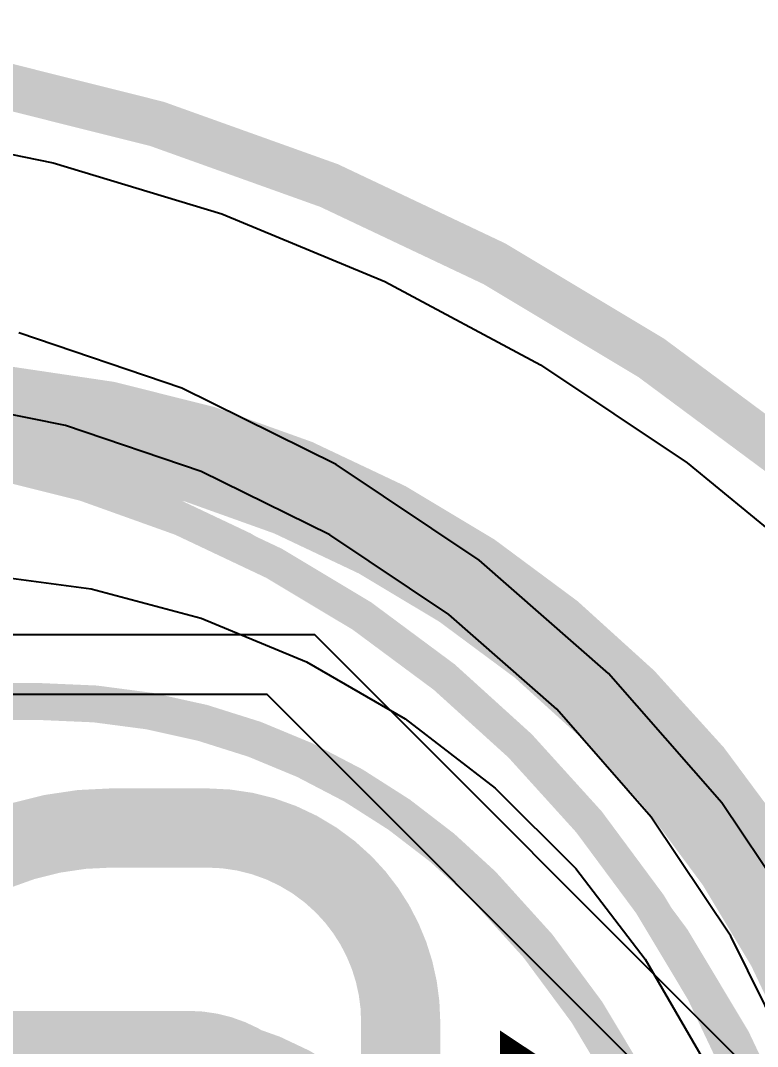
# Model space of a CAD drawing. Header units: inches. Extents: x -6 to 284, y -12 to 154.
# Drawn here: x 77.107 to 79.944, y 16.501 to 20.449 of the extents above; entities that cross this region are included whole.
import ezdxf

# ---------------------------------------------------------------- set-up
doc = ezdxf.new("R2010")
doc.units = ezdxf.units.IN
for name, color, linetype in [('Board Outline', 216, 'Continuous'), ('Bottom Layer', 5, 'Continuous'), ('GND-1', 16, 'Continuous'), ('GND-2', 90, 'Continuous'), ('GND-3', 216, 'Continuous'), ('GND-4', 54, 'Continuous'), ('PWR-1', 156, 'Continuous'), ('PWR-2', 130, 'Continuous'), ('Signal L1', 76, 'Continuous'), ('Signal L2', 6, 'Continuous'), ('Top Layer', 1, 'Continuous'), ('Top Overlay', 2, 'Continuous')]:
    doc.layers.add(name, color=color, linetype=linetype)
doc.styles.add('Arial Black_Bold', font='', dxfattribs={"height": 0.2})
doc.styles.get('Arial Black_Bold').set_extended_font_data('Arial Black', bold=True)

msp = doc.modelspace()

# ---------------------------------------------------------------- linework, layer by layer
at = {"layer": 'Board Outline'}
msp.add_lwpolyline([(75.55088776, 20.35987292, 0.1778, 0.1778, -0.4142135158828696), (82.72026128, 13.18848264, 0.1778, 0.1778, 0)], format="xyseb", dxfattribs=at)
at = {"layer": 'Bottom Layer'}
for p, q in [((76.5661918, 20.0341992), (77.23218996, 19.90162644)), ((77.23218996, 19.90162644), (77.88201086, 19.7044056)), ((77.88201086, 19.7044056), (78.50932227999999, 19.444462)), ((78.50932227999999, 19.444462), (79.10816792, 19.12426452)), ((79.10816792, 19.12426452), (79.67274642, 18.74691196)), ((79.67274642, 18.74691196), (80.19762472, 18.31603398)), ((78.05616088, 17.8545998), (62.29725157999999, 17.8545998)), ((78.05616088, 17.8545998), (76.06933731999999, 17.8545998)), ((79.81581446, 16.09494622), (78.05616088, 17.8545998)), ((79.62491314, 16.28584754), (78.05616088, 17.8545998))]:
    msp.add_line(p, q, dxfattribs=at)
for points in [[(76.62581322, 16.99683418, 0.3048, 0.3048, -0.1989121822243961), (77.45778768, 17.34144868, 0.3048, 0.3048, 0)], [(77.45778768, 17.34144868, 0.3048, 0.3048, 0), (77.82506659999999, 17.34144868, 0.3048, 0.3048, 0)], [(77.82506659999999, 17.34144868, 0.3048, 0.3048, -0.1986462279139668), (78.35145874, 17.12372496, 0.3048, 0.3048, 0)], [(78.35145874, 17.12372496, 0.3048, 0.3048, -0.0002560231730354787), (78.35199722, 17.12318648, 0.3048, 0.3048, 0)], [(78.35199722, 17.12318394, 0.3048, 0.3048, -0.198912367379658), (78.57025941999999, 16.59625586, 0.3048, 0.3048, 0)], [(78.57025941999999, 13.91874026, 0.3048, 0.3048, 0), (78.57025941999999, 16.59625586, 0.3048, 0.3048, 0)]]:
    msp.add_lwpolyline(points, format="xyseb", dxfattribs=at)
for points in [[(77.38158768, 17.34144868, 0.1524, 0.1524, 1), (77.53398768, 17.34144868, 0.1524, 0.1524, 1)], [(77.38158768, 17.34144868, 0.1524, 0.1524, 1), (77.53398768, 17.34144868, 0.1524, 0.1524, 1)], [(77.7488666, 17.34144868, 0.1524, 0.1524, 1), (77.9012666, 17.34144868, 0.1524, 0.1524, 1)], [(77.7488666, 17.34144868, 0.1524, 0.1524, 1), (77.9012666, 17.34144868, 0.1524, 0.1524, 1)], [(78.27525874, 17.12372496, 0.1524, 0.1524, 1), (78.42765874, 17.12372496, 0.1524, 0.1524, 1)], [(78.27525874, 17.12372496, 0.1524, 0.1524, 1), (78.42765874, 17.12372496, 0.1524, 0.1524, 1)], [(78.27579721999999, 17.12318648, 0.1524, 0.1524, 1), (78.42819722, 17.12318648, 0.1524, 0.1524, 1)], [(78.27579721999999, 17.12318394, 0.1524, 0.1524, 1), (78.42819722, 17.12318394, 0.1524, 0.1524, 1)], [(78.49405942, 16.59625586, 0.1524, 0.1524, 1), (78.64645942, 16.59625586, 0.1524, 0.1524, 1)], [(78.49405942, 16.59625586, 0.1524, 0.1524, 1), (78.64645942, 16.59625586, 0.1524, 0.1524, 1)]]:
    msp.add_lwpolyline(points, format="xyseb", close=True, dxfattribs=at)
at = {"layer": 'GND-1'}
for p, q in [((76.5661918, 20.0341992), (77.23218996, 19.90162644)), ((77.23218996, 19.90162644), (77.88201086, 19.7044056)), ((77.88201086, 19.7044056), (78.50932227999999, 19.444462)), ((78.50932227999999, 19.444462), (79.10816792, 19.12426452)), ((79.10816792, 19.12426452), (79.67274642, 18.74691196)), ((79.67274642, 18.74691196), (80.19762472, 18.31603398))]:
    msp.add_line(p, q, dxfattribs=at)
at = {"layer": 'GND-2'}
for p, q in [((76.5661918, 20.0341992), (77.23218996, 19.90162644)), ((77.23218996, 19.90162644), (77.88201086, 19.7044056)), ((77.88201086, 19.7044056), (78.50932227999999, 19.444462)), ((78.50932227999999, 19.444462), (79.10816792, 19.12426452)), ((79.10816792, 19.12426452), (79.67274642, 18.74691196)), ((79.67274642, 18.74691196), (80.19762472, 18.31603398))]:
    msp.add_line(p, q, dxfattribs=at)
at = {"layer": 'GND-3'}
for p, q in [((76.5661918, 20.0341992), (77.23218996, 19.90162644)), ((77.23218996, 19.90162644), (77.88201086, 19.7044056)), ((77.88201086, 19.7044056), (78.50932227999999, 19.444462)), ((78.50932227999999, 19.444462), (79.10816792, 19.12426452)), ((79.10816792, 19.12426452), (79.67274642, 18.74691196)), ((79.67274642, 18.74691196), (80.19762472, 18.31603398))]:
    msp.add_line(p, q, dxfattribs=at)
at = {"layer": 'GND-4'}
for p, q in [((76.5661918, 20.0341992), (77.23218996, 19.90162644)), ((77.23218996, 19.90162644), (77.88201086, 19.7044056)), ((77.88201086, 19.7044056), (78.50932227999999, 19.444462)), ((78.50932227999999, 19.444462), (79.10816792, 19.12426452)), ((79.10816792, 19.12426452), (79.67274642, 18.74691196)), ((79.67274642, 18.74691196), (80.19762472, 18.31603398))]:
    msp.add_line(p, q, dxfattribs=at)
at = {"layer": 'PWR-1'}
for p, q in [((76.94469751999999, 18.31897276), (77.37918738, 18.26176942)), ((77.37918738, 18.26176942), (77.80249361999999, 18.14834572)), ((77.80249361999999, 18.14834572), (78.2073747, 17.98063968)), ((78.2073747, 17.98063968), (78.58689896, 17.76151896)), ((78.58689896, 17.76151896), (78.9345767, 17.49473768)), ((78.9345767, 17.49473768), (79.24445924, 17.18485514)), ((79.24445924, 17.18485514), (79.51124306, 16.8371774)), ((79.51124306, 16.8371774), (79.73036124, 16.4576506))]:
    msp.add_line(p, q, dxfattribs=at)
msp.add_lwpolyline([(76.67474886, 18.94567966, 0.3809999999999999, 0.3809999999999999, -0.4142135623730951), (80.54546502, 15.0749635, 0.3809999999999999, 0.3809999999999999, 0)], format="xyseb", dxfattribs=at)
at = {"layer": 'PWR-2'}
for p, q in [((76.5661918, 20.0341992), (77.23218996, 19.90162644)), ((77.23218996, 19.90162644), (77.88201086, 19.7044056)), ((77.88201086, 19.7044056), (78.50932227999999, 19.444462)), ((78.50932227999999, 19.444462), (79.10816792, 19.12426452)), ((79.10816792, 19.12426452), (79.67274642, 18.74691196)), ((79.67274642, 18.74691196), (80.19762472, 18.31603398))]:
    msp.add_line(p, q, dxfattribs=at)
at = {"layer": 'Signal L1'}
for p, q in [((76.5661918, 20.0341992), (77.23218996, 19.90162644)), ((77.23218996, 19.90162644), (77.88201086, 19.7044056)), ((77.88201086, 19.7044056), (78.50932227999999, 19.444462)), ((78.50932227999999, 19.444462), (79.10816792, 19.12426452)), ((77.72772618, 19.03343412), (77.1005824, 19.24631914)), ((79.10816792, 19.12426452), (79.67274642, 18.74691196)), ((78.32172041999999, 18.74050862), (77.72772618, 19.03343412)), ((78.87239749999999, 18.3725566), (78.32172041999999, 18.74050862)), ((79.67274642, 18.74691196), (80.19762472, 18.31603398)), ((79.37033655999998, 17.93587726), (78.87239749999999, 18.3725566)), ((79.8070159, 17.4379382), (79.37033655999998, 17.93587726)), ((80.17496792, 16.88726112), (79.8070159, 17.4379382))]:
    msp.add_line(p, q, dxfattribs=at)
for points in [[(75.79013798, 19.23020284, 0.1016, 0.1016, -0.4142135623730951), (80.66466213999999, 14.35567868, 0.1016, 0.1016, 0)], [(75.79013798, 18.97620284, 0.1016, 0.1016, -0.4142135623730951), (80.41066214, 14.35567868, 0.1016, 0.1016, 0)], [(64.33847685999999, 17.82782312, 0.14224, 0.14224, 0), (77.18393504, 17.82782312, 0.14224, 0.14224, 0)], [(77.18393504, 17.82782312, 0.14224, 0.14224, 0), (77.18513899999999, 17.82782058, 0.14224, 0.14224, 0)], [(77.18513899999999, 17.82782312, 0.14224, 0.14224, -0.199194025143003), (78.88545564, 17.1228639, 0.14224, 0.14224, 0)], [(78.88545564, 17.1228639, 0.14224, 0.14224, -0.1986670553250429), (79.83170978, 14.83535768, 0.14224, 0.14224, 0)], [(76.54465259999999, 16.44721628, 0.3809999999999999, 0.3809999999999999, 0), (77.75302204, 16.44721628, 0.3809999999999999, 0.3809999999999999, 0)], [(77.75302204, 16.44721628, 0.3809999999999999, 0.3809999999999999, -0.1987644589970464), (78.02227727999998, 16.33577632, 0.3809999999999999, 0.3809999999999999, 0)], [(78.02227727999998, 16.33577632, 0.3809999999999999, 0.3809999999999999, 0), (78.02242968, 16.33562392, 0.3809999999999999, 0.3809999999999999, 0)], [(78.02227727999998, 16.33577632, 0.3809999999999999, 0.3809999999999999, -0.0001414213649991248), (78.02242968, 16.33562392, 0.3809999999999999, 0.3809999999999999, 0)], [(78.02242968, 16.33562392, 0.3809999999999999, 0.3809999999999999, 0), (78.49789736, 15.86015624, 0.3809999999999999, 0.3809999999999999, 0)]]:
    msp.add_lwpolyline(points, format="xyseb", dxfattribs=at)
for points in [[(77.14837503999999, 17.82782312, 0.07111999999999999, 0.07111999999999999, 1), (77.21949504, 17.82782312, 0.07111999999999999, 0.07111999999999999, 1)], [(77.14837503999999, 17.82782312, 0.07111999999999999, 0.07111999999999999, 1), (77.21949504, 17.82782312, 0.07111999999999999, 0.07111999999999999, 1)], [(77.149579, 17.82782312, 0.07111999999999999, 0.07111999999999999, 1), (77.220699, 17.82782312, 0.07111999999999999, 0.07111999999999999, 1)], [(77.149579, 17.82782058, 0.07111999999999999, 0.07111999999999999, 1), (77.220699, 17.82782058, 0.07111999999999999, 0.07111999999999999, 1)], [(78.84989563999999, 17.1228639, 0.07111999999999999, 0.07111999999999999, 1), (78.92101564, 17.1228639, 0.07111999999999999, 0.07111999999999999, 1)], [(78.84989563999999, 17.1228639, 0.07111999999999999, 0.07111999999999999, 1), (78.92101564, 17.1228639, 0.07111999999999999, 0.07111999999999999, 1)], [(77.65777204, 16.44721628, 0.1905, 0.1905, 1), (77.84827204, 16.44721628, 0.1905, 0.1905, 1)], [(77.65777204, 16.44721628, 0.1905, 0.1905, 1), (77.84827204, 16.44721628, 0.1905, 0.1905, 1)], [(77.92702728, 16.33577632, 0.1905, 0.1905, 1), (78.11752727999999, 16.33577632, 0.1905, 0.1905, 1)], [(77.92702728, 16.33577632, 0.1905, 0.1905, 1), (78.11752727999999, 16.33577632, 0.1905, 0.1905, 1)], [(77.92702728, 16.33577632, 0.1905, 0.1905, 1), (78.11752727999999, 16.33577632, 0.1905, 0.1905, 1)], [(77.92717968, 16.33562392, 0.1905, 0.1905, 1), (78.11767968, 16.33562392, 0.1905, 0.1905, 1)], [(77.92717968, 16.33562392, 0.1905, 0.1905, 1), (78.11767968, 16.33562392, 0.1905, 0.1905, 1)], [(77.92717968, 16.33562392, 0.1905, 0.1905, 1), (78.11767968, 16.33562392, 0.1905, 0.1905, 1)]]:
    msp.add_lwpolyline(points, format="xyseb", close=True, dxfattribs=at)
at = {"layer": 'Signal L2'}
for p, q in [((76.5661918, 20.0341992), (77.23218996, 19.90162644)), ((77.23218996, 19.90162644), (77.88201086, 19.7044056)), ((77.88201086, 19.7044056), (78.50932227999999, 19.444462)), ((78.50932227999999, 19.444462), (79.10816792, 19.12426452)), ((79.10816792, 19.12426452), (79.67274642, 18.74691196)), ((77.2798556, 18.8903864), (76.73859938, 18.99804938)), ((77.80243012, 18.71299788), (77.2798556, 18.8903864)), ((79.67274642, 18.74691196), (80.19762472, 18.31603398)), ((78.29737705999999, 18.46891658), (77.80243012, 18.71299788)), ((78.7562306, 18.16231826), (78.29737705999999, 18.46891658)), ((79.17114214, 17.7984531), (78.7562306, 18.16231826)), ((79.53500729999999, 17.38354156), (79.17114214, 17.7984531)), ((79.84160562, 16.92468802), (79.53500729999999, 17.38354156)), ((80.08568692, 16.42974108), (79.84160562, 16.92468802))]:
    msp.add_line(p, q, dxfattribs=at)
for points in [[(76.1879223, 18.83461054, 0.127, 0.127, -0.4142135623730951), (80.20729958, 14.81523326, 0.127, 0.127, 0)], [(75.03010902, 16.57419342, 0.11938, 0.11938, 0), (77.62221457999999, 16.57419342, 0.11938, 0.11938, 0)], [(77.62221457999999, 16.57419342, 0.11938, 0.11938, -0.4142135623730951), (78.82744966, 15.36895834, 0.11938, 0.11938, 0)]]:
    msp.add_lwpolyline(points, format="xyseb", dxfattribs=at)
msp.add_lwpolyline([(77.59236958, 16.57419342, 0.05969, 0.05969, 1), (77.65205958, 16.57419342, 0.05969, 0.05969, 1)], format="xyseb", close=True, dxfattribs=at)
msp.add_lwpolyline([(77.59236958, 16.57419342, 0.05969, 0.05969, 1), (77.65205958, 16.57419342, 0.05969, 0.05969, 1)], format="xyseb", close=True, dxfattribs=at)
at = {"layer": 'Top Layer'}
for p, q in [((76.5661918, 20.0341992), (77.23218996, 19.90162644)), ((77.23218996, 19.90162644), (77.88201086, 19.7044056)), ((77.88201086, 19.7044056), (78.50932227999999, 19.444462)), ((78.50932227999999, 19.444462), (79.10816792, 19.12426452)), ((79.10816792, 19.12426452), (79.67274642, 18.74691196)), ((79.67274642, 18.74691196), (80.19762472, 18.31603398)), ((78.23988161999999, 18.08421834), (62.68741589999999, 18.08422342)), ((78.23988161999999, 18.08421834), (74.18611781999999, 18.08422088)), ((80.13808712, 16.18600776), (78.23988161999999, 18.08421834)), ((80.13808712, 16.18600776), (78.23988161999999, 18.08421834))]:
    msp.add_line(p, q, dxfattribs=at)

# ---------------------------------------------------------------- texts
at = {"layer": 'Top Overlay', "style": 'Arial Black_Bold'}
msp.add_text('RCY', height=0.7619999999999999, rotation=90, dxfattribs=at).set_placement((79.71508313999999, 14.00928618))

doc.saveas('drawing.dxf')
